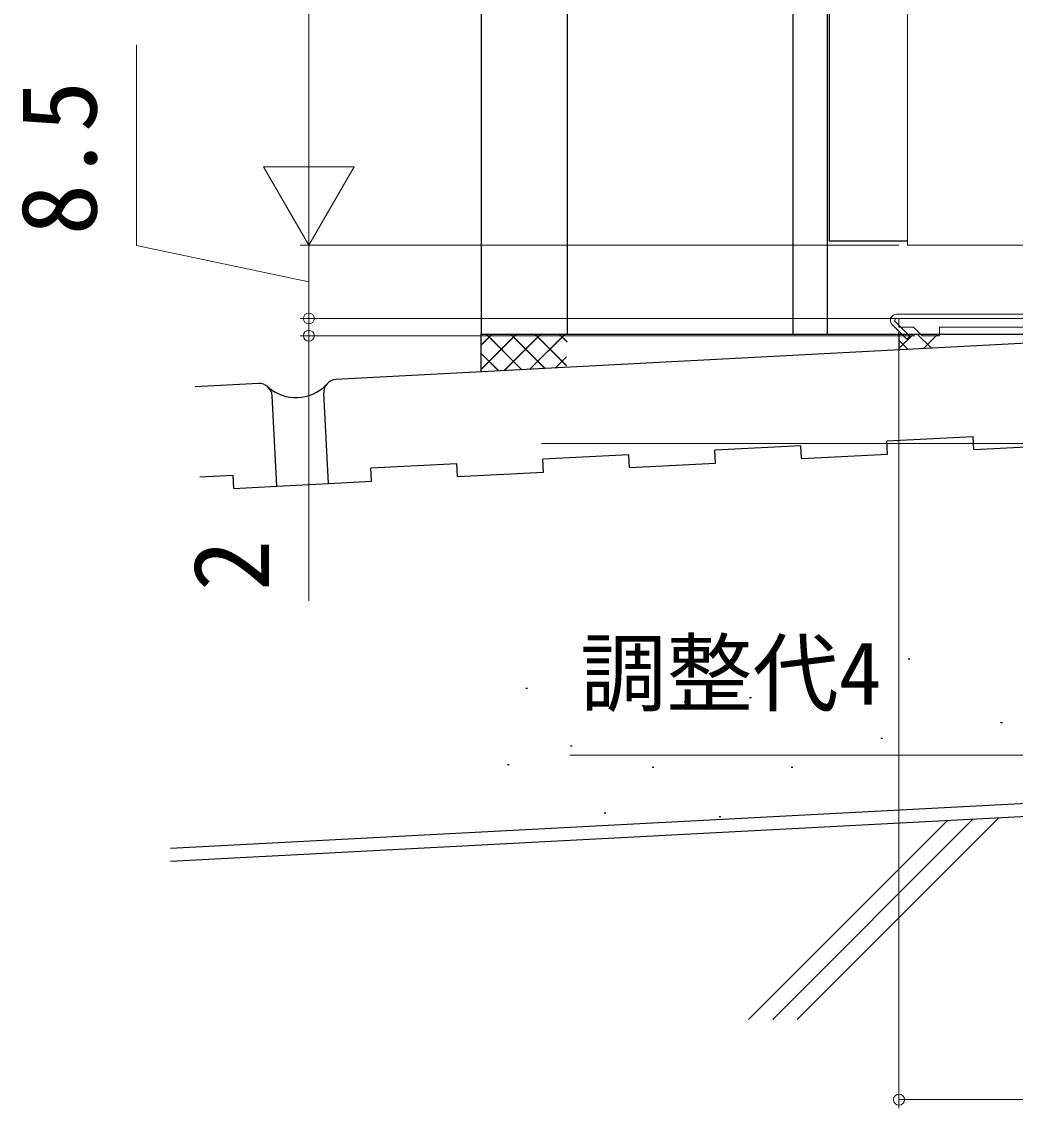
# Model space of a CAD drawing. Units: millimetres, scale not verified. Extents: x -525 to 525, y -783 to 779.
# Drawn here: x 48.6 to 164, y -588 to -461.9 of the extents above; entities that cross this region are included whole.
import ezdxf
from ezdxf.enums import TextEntityAlignment as Align

# ---------------------------------------------------------------- set-up
doc = ezdxf.new("R2010")
doc.units = ezdxf.units.MM
doc.header["$LTSCALE"] = 4
for name, color, linetype, lineweight in [('0-2_YKK_11', 190, 'Continuous', 18), ('0-5_YKK_13', 4, 'Continuous', 18), ('0-6_YKK_D', 6, 'Continuous', 18)]:
    doc.layers.add(name, color=color, linetype=linetype, lineweight=lineweight)
for name, color, linetype in [('0-4_YKK_12', 2, 'Continuous'), ('0-8_YSS_K', 3, 'Continuous'), ('0-9_YSS_KE', 3, 'Continuous')]:
    doc.layers.add(name, color=color, linetype=linetype)
doc.styles.add('ＭＳ ゴシック', font='')
doc.styles.get('ＭＳ ゴシック').set_extended_font_data('MS Gothic')

msp = doc.modelspace()

# ---------------------------------------------------------------- linework, layer by layer
at = {"layer": '0-2_YKK_11', "color": 211}
msp.add_lwpolyline([(169.659, -497.312), (155.159, -497.312), (155.159, -498.312), (153.159, -498.312), (152.159, -497.312), (150.459, -497.312), (150.459, -496.312), (212.659, -496.312)], dxfattribs=at)
at = {"layer": '0-4_YKK_12'}
for p, q in [((101.958, -339.497), (101.958, -498.119)), ((111.969, -498.118), (111.969, -339.497)), ((138.158, -498.114), (138.158, -339.497)), ((142.158, -498.113), (142.158, -339.497)), ((101.958, -498.119), (150.458, -498.112)), ((150.458, -498.112), (173.459, -498.112))]:
    msp.add_line(p, q, dxfattribs=at)
for points in [[(142.359, -339.497), (142.359, -424.028), (142.359, -487.312), (151.459, -487.312)], [(142.359, -339.497), (142.359, -424.028), (142.359, -487.312)]]:
    msp.add_lwpolyline(points, dxfattribs=at)
at = {"layer": '0-5_YKK_13'}
for p, q in [((150.066, -496.312), (149.951, -496.589)), ((151.72, -498.359), (149.951, -496.589)), ((150.066, -496.312), (194.457, -496.312)), ((150.157, -495.812), (194.457, -495.812)), ((151.367, -498.712), (149.662, -497.007)), ((151.367, -498.712), (151.72, -498.359))]:
    msp.add_line(p, q, dxfattribs=at)
msp.add_lwpolyline([(151.459, -339.497), (151.459, -424.028), (151.459, -487.812), (193.459, -487.812), (193.459, -424.028), (193.459, -339.497)], dxfattribs=at)
msp.add_arc((150.157, -496.512), 0.7, 90, 225.00044, dxfattribs=at)
at = {"layer": '0-6_YKK_D'}
for p, q in [((81.958, -339.497), (81.958, -477.312)), ((81.958, -487.812), (81.958, -469.626)), ((81.958, -487.812), (76.708, -478.719)), ((87.208, -478.719), (76.708, -478.719)), ((81.958, -487.812), (87.208, -478.719)), ((98.958, -487.812), (80.958, -487.812)), ((150.459, -487.812), (80.958, -487.812)), ((81.958, -487.812), (81.958, -496.312)), ((81.958, -496.312), (81.958, -493.762)), ((149.959, -496.312), (80.958, -496.312)), ((149.959, -496.312), (80.958, -496.312)), ((81.958, -496.312), (81.958, -498.312)), ((81.958, -496.312), (81.958, -498.312)), ((150.459, -497.812), (150.459, -587.982)), ((152.283, -498.312), (80.958, -498.312)), ((81.958, -498.312), (81.958, -500.862)), ((81.958, -529.086), (81.958, -498.312)), ((108.955, -510.813), (387.454, -510.813)), ((150.459, -586.982), (231.458, -586.982))]:
    msp.add_line(p, q, dxfattribs=at)
for points in [[(81.958, -492.062), (61.958, -487.846), (61.958, -464.551)], [(172.458, -546.982), (168.458, -546.982), (112.249, -546.982)]]:
    msp.add_lwpolyline(points, dxfattribs=at)
for centre in [(81.958, -496.312), (81.958, -496.312), (81.958, -498.312), (150.459, -586.982)]:
    msp.add_circle(centre, 0.637, dxfattribs=at)
at = {"layer": '0-8_YSS_K'}
for p, q in [((101.958, -502.506), (101.958, -498.1)), ((101.958, -499.368), (103.226, -498.1)), ((101.958, -502.196), (106.054, -498.1)), ((101.958, -499.387), (103.226, -498.119)), ((101.958, -502.215), (106.054, -498.119)), ((106.685, -502.258), (102.527, -498.1)), ((106.667, -502.259), (102.527, -498.119)), ((104.616, -502.366), (108.883, -498.1)), ((104.637, -502.365), (108.883, -498.119)), ((109.373, -502.117), (105.356, -498.1)), ((109.355, -502.118), (105.356, -498.119)), ((107.601, -502.21), (111.711, -498.1)), ((107.622, -502.209), (111.711, -498.119)), ((111.856, -501.771), (108.184, -498.1)), ((111.854, -501.789), (108.184, -498.119)), ((111.933, -499.02), (111.013, -498.1)), ((111.932, -499.039), (111.013, -498.119)), ((150.458, -498.113), (150.458, -499.964)), ((150.458, -499.807), (152.153, -498.113)), ((154.22, -499.767), (152.567, -498.113)), ((153.278, -499.816), (154.981, -498.113)), ((155.459, -498.177), (155.395, -498.113)), ((151.533, -499.908), (150.458, -498.833)), ((103.998, -502.399), (101.958, -500.359)), ((103.98, -502.4), (101.958, -500.378)), ((110.586, -502.053), (111.884, -500.755)), ((110.606, -502.052), (111.883, -500.776)), ((159.053, -510.028), (149.067, -510.551)), ((149.145, -512.049), (149.067, -510.551)), ((159.132, -511.526), (159.053, -510.028)), ((139.08, -511.075), (129.094, -511.598)), ((129.173, -513.096), (129.094, -511.598)), ((139.159, -512.572), (139.08, -511.075)), ((109.2, -514.143), (109.122, -512.645)), ((119.186, -513.619), (129.173, -513.096)), ((139.159, -512.572), (149.145, -512.049)), ((73.171, -514.529), (69.302, -514.731)), ((73.249, -516.027), (73.171, -514.529)), ((89.227, -515.189), (89.149, -513.691)), ((99.214, -514.666), (109.2, -514.143)), ((73.249, -516.027), (78.243, -515.765)), ((78.243, -515.765), (84.234, -515.451)), ((84.234, -515.451), (89.227, -515.189)), ((151.508, -535.815), (151.708, -535.815)), ((107.147, -539.2), (107.347, -539.2)), ((125.51, -540.761), (125.71, -540.761)), ((133.125, -540.299), (133.325, -540.299)), ((140.74, -540.761), (140.94, -540.761)), ((162.257, -543.193), (162.457, -543.193)), ((112.33, -545.913), (112.53, -545.913)), ((148.355, -545.03), (148.555, -545.03)), ((105.025, -548.096), (105.225, -548.096)), ((121.818, -548.383), (122.018, -548.383)), ((137.933, -548.376), (138.133, -548.376)), ((116.222, -553.709), (116.422, -553.709)), ((129.587, -554.107), (129.787, -554.107)), ((156.063, -554.599), (132.995, -577.667)), ((159.048, -554.442), (135.823, -577.667)), ((162.033, -554.286), (138.652, -577.667))]:
    msp.add_line(p, q, dxfattribs=at)
for points in [[(159.132, -511.526), (169.118, -511.002), (169.039, -509.504)], [(272.858, -509.812), (272.858, -548.478), (65.887, -559.325)], [(99.214, -514.666), (99.135, -513.168), (89.149, -513.691)], [(119.186, -513.619), (119.108, -512.121), (109.122, -512.645)]]:
    msp.add_lwpolyline(points, dxfattribs=at)
msp.add_arc((80.461, -500.612), 4.881, 228.06649, 315.93975, dxfattribs=at)
at = {"layer": '0-9_YSS_KE'}
for p, q in [((181.974, -498.312), (85.104, -503.389)), ((76.117, -503.86), (68.753, -504.246)), ((78.243, -515.765), (77.693, -505.279)), ((84.234, -515.451), (83.685, -504.965))]:
    msp.add_line(p, q, dxfattribs=at)
msp.add_lwpolyline([(271.358, -508.312), (271.358, -547.054), (65.887, -557.823)], dxfattribs=at)
for centre, start, end in [((76.195, -505.358), 3, 93), ((85.183, -504.887), 93, 183)]:
    msp.add_arc(centre, 1.5, start, end, dxfattribs=at)

# ---------------------------------------------------------------- texts
at = {"layer": '0-6_YKK_D', "style": 'ＭＳ ゴシック'}
for s, p in [('8.5', (59.958, -486.665)), ('2', (79.958, -527.972))]:
    msp.add_text(s, height=8.798, rotation=90, dxfattribs=at).set_placement(p, align=Align.BOTTOM_LEFT)
msp.add_text('調整代4', height=7.331, dxfattribs=at).set_placement((113.453, -543.335), align=Align.BOTTOM_LEFT)

doc.saveas('drawing.dxf')
